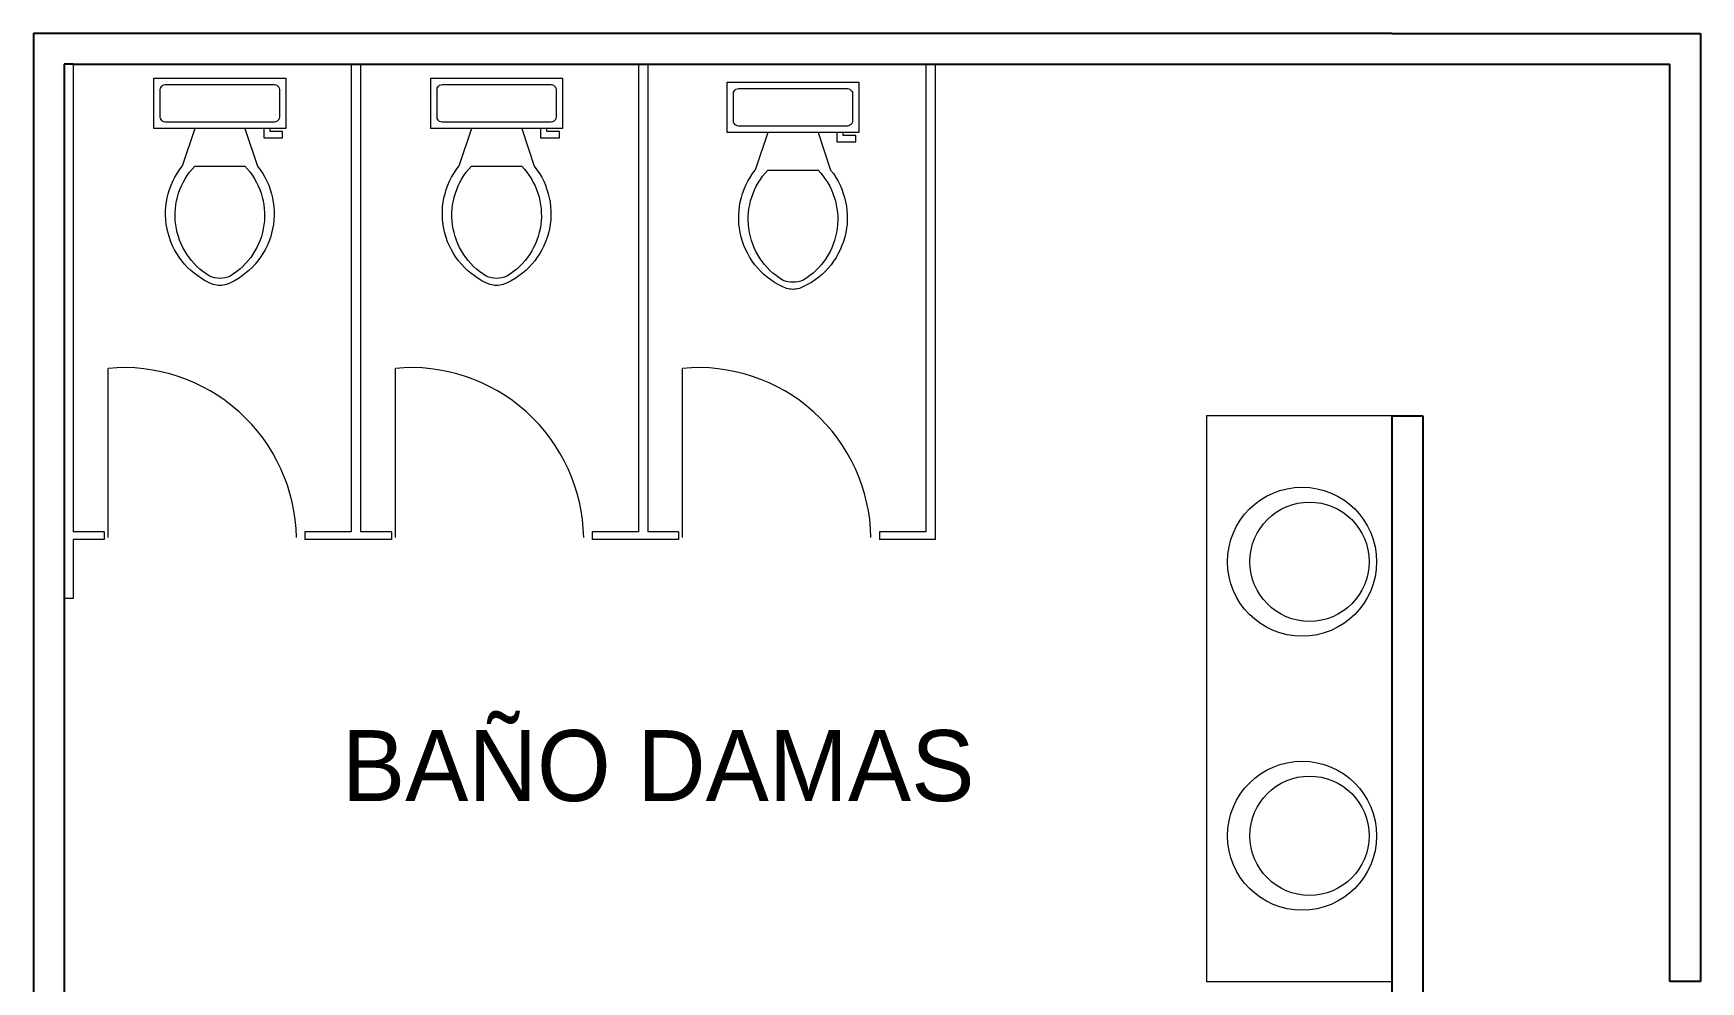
# Model space of a CAD drawing. Header units: millimetres. Extents: x -9564 to 78776, y -25260 to 24346.
# Drawn here: x 73122 to 78520, y -18146 to -15078 of the extents above; entities that cross this region are included whole.
import ezdxf

# ---------------------------------------------------------------- set-up
doc = ezdxf.new("R2010")
doc.units = ezdxf.units.MM
doc.header["$LTSCALE"] = 100
doc.layers.add('A-MOBILIARIO FIJO', color=83, linetype='Continuous', lineweight=5)
doc.layers.add('MUROS', color=7, linetype='Continuous')
doc.layers.add('rotulo', color=1, linetype='Continuous')

# ---------------------------------------------------------------- blocks, each defined once
blk = doc.blocks.new('Toilet - top')
for p, q in [((9.5, -6), (9.5, -2)), ((-10, -8.5), (-8, -8.5)), ((-10, -9.5), (-10, -8.5)), ((-7, -9.5), (-10, -9.5)), ((-8, -8.5), (-8, -8)), ((-7, -8), (-7, -9.5)), ((-4, -8), (-6, -14)), ((4, -8), (6, -14)), ((4, -14), (-4, -14))]:
    blk.add_line(p, q)
blk.add_lwpolyline([(10.5, -8), (10.5, 0), (-10.5, 0), (-10.5, -8)], close=True)
for points in [[(-9.5, -2), (-9.5, -6)], [(8.5, -1), (-8.5, -1)], [(-8.5, -7), (8.5, -7)]]:
    blk.add_lwpolyline(points)
for centre, radius, start, end in [((-8.62, -1.88), 0.884, 81.8699, 188.1301), ((8.62, -1.88), 0.884, 351.8699, 98.1301), ((-8.62, -6.12), 0.884, 171.8699, 278.1301), ((8.62, -6.12), 0.884, 261.8699, 8.1301), ((3.52, -21.58), 12.17, 141.4691, 247.9714), ((4.2, -21.82), 11.33, 136.3677, 238.9468), ((-3.52, -21.58), 12.17, 292.0284, 38.5307), ((-4.2, -21.82), 11.33, 301.053, 43.6321), ((0, -27.88), 4, 245.7318, 294.2682), ((0, -29), 4, 254.8605, 285.1395)]:
    blk.add_arc(centre, radius, start, end)

msp = doc.modelspace()

# ---------------------------------------------------------------- linework, layer by layer
at = {"layer": 'A-MOBILIARIO FIJO'}
for p, q in [((73220.776, -15177.59, 0.006), (73220.776, -16906.476, -0.003)), ((73250.776, -15177.59, 0.006), (73250.776, -16690.355, -0.002)), ((74150.776, -15177.59, -0.001), (74150.776, -16690.355, -0.001)), ((74180.776, -15177.59, -0.001), (74180.776, -16690.355, -0.001)), ((75080.776, -15177.59, -0.002), (75080.776, -16690.355, -0.002)), ((75110.776, -15177.59, -0.002), (75110.776, -16690.355, -0.002)), ((76010.776, -15177.59, -0.002), (76010.776, -16690.355, -0.002)), ((76040.776, -15177.59, -0.002), (76040.776, -16715.355, -0.002)), ((73363.595, -16709.05, 0.001), (73363.595, -16161.655, 0.001)), ((74293.595, -16709.05, 0.001), (74293.595, -16161.655, 0.001)), ((75223.595, -16709.05, 0.001), (75223.595, -16161.655, 0.001)), ((73350.776, -16690.355, 0), (73250.776, -16690.355, 0)), ((73250.776, -16715.355, -0.002), (73250.776, -16906.476, -0.003)), ((73350.776, -16715.355, 0), (73250.776, -16715.355, 0)), ((73350.776, -16690.355, 0), (73350.776, -16715.355, 0)), ((74280.776, -16715.355, 0), (74000.776, -16715.355, 0)), ((74280.776, -16690.355, 0), (74180.776, -16690.355, 0)), ((74280.776, -16690.355, 0), (74280.776, -16715.355, 0)), ((75210.776, -16690.355, 0), (75110.776, -16690.355, 0)), ((73250.776, -16906.476, -0.003), (73220.776, -16906.476, -0.003))]:
    msp.add_line(p, q, dxfattribs=at)
at = {"layer": 'A-MOBILIARIO FIJO', "elevation": 0.02}
msp.add_lwpolyline([(76919.58, -16315.355), (76919.58, -18146.476), (77519.58, -18146.476), (77519.58, -16315.355)], close=True, dxfattribs=at)
at = {"layer": 'A-MOBILIARIO FIJO', "elevation": 0}
for points in [[(74150.776, -16690.355), (74000.776, -16690.355)], [(74000.776, -16690.355), (74000.776, -16715.355)], [(75080.776, -16690.355), (74930.776, -16690.355)], [(75210.776, -16690.355), (75210.776, -16715.355), (74930.776, -16715.355)], [(74930.776, -16690.355), (74930.776, -16715.355)], [(76010.776, -16690.355), (75860.776, -16690.355)], [(75860.776, -16690.355), (75860.776, -16715.355)], [(76040.776, -16715.355), (75860.776, -16715.355)]]:
    msp.add_lwpolyline(points, dxfattribs=at)
at = {"layer": 'A-MOBILIARIO FIJO'}
for centre, radius in [((77229.163, -16787.493, 0.038), 241.312), ((77253.294, -16787.493, 0.038), 193.049), ((77229.163, -17674.338, 0.038), 241.312), ((77253.294, -17674.338, 0.038), 193.049)]:
    msp.add_circle(centre, radius, dxfattribs=at)
for centre in [(73414.085, -16718.592, 0.001), (74344.085, -16718.592, 0.001), (75274.085, -16718.592, 0.001)]:
    msp.add_arc(centre, 559.221, 0.977633, 95.180131, dxfattribs=at)
at = {"layer": 'MUROS', "color": 0}
for p, q in [((73221.502, -15077.59, 0.006), (73121.502, -15077.59, 0.006)), ((73121.502, -15077.59, 0.006), (73121.502, -21565.361, 0.014)), ((77519.58, -15077.59, 0.006), (73221.502, -15077.59, 0.006)), ((77519.58, -15077.59, 0.006), (78419.58, -15077.59, 0.006)), ((78419.58, -15077.59, 0.006), (78519.58, -15077.59, 0.006)), ((78519.58, -15077.59, 0.006), (78519.58, -18146.476, 0.006)), ((73220.776, -15177.59, 0.006), (73220.776, -21565.361, 0.014)), ((73250.776, -15177.59, 0.006), (73220.776, -15177.59, 0.006)), ((73250.776, -15177.59, 0.006), (76859.954, -15177.59, 0.006)), ((76859.954, -15177.59, 0.006), (77519.58, -15177.59, 0.006)), ((77519.58, -15177.59, 0.006), (78319.58, -15177.59, 0.006)), ((78319.58, -15177.59, 0.006), (78419.58, -15177.59, 0.006)), ((78419.58, -18146.476, 0.006), (78419.58, -15177.59, 0.006)), ((77519.58, -16315.355, 0.02), (77519.58, -20087.154, 0.016)), ((77519.58, -16315.355, 0.02), (77619.58, -16315.355, 0.02)), ((77619.58, -16315.355, 0.02), (77619.58, -20087.154, 0.02)), ((78519.58, -18146.476, 0.006), (78419.58, -18146.476, 0.006))]:
    msp.add_line(p, q, dxfattribs=at)

# ---------------------------------------------------------------- block references
at = {"layer": 'A-MOBILIARIO FIJO', "extrusion": (0, 0, -1), "xscale": 20.32, "yscale": 20.32, "zscale": -20.32}
for p in [(-73725.336, -15222.787, 0), (-74621.422, -15222.787, 0), (-75580.878, -15235.454, 0)]:
    msp.add_blockref('Toilet - top', p, dxfattribs=at)

# ---------------------------------------------------------------- texts
at = {"layer": 'rotulo'}
msp.add_text('BAÑO DAMAS', height=229.6875, dxfattribs=at).set_placement((74120.516, -17562.152, 0.006))

doc.saveas('drawing.dxf')
